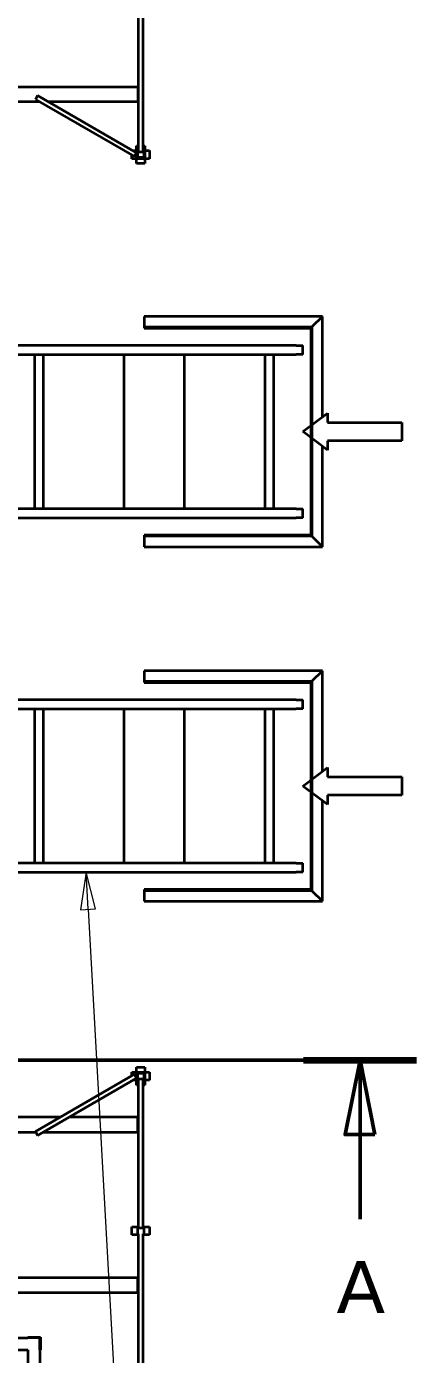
# Model space of a CAD drawing. Header units: millimetres. Extents: x 0 to 67800, y 0 to 42000.
# Drawn here: x 33888 to 36514, y 17291 to 26225 of the extents above; entities that cross this region are included whole.
import ezdxf

# ---------------------------------------------------------------- set-up
doc = ezdxf.new("R2010")
doc.units = ezdxf.units.MM
doc.header["$LTSCALE"] = 100
doc.linetypes.add('CHAIN', pattern=[0.3543, 0.2362, -0.0295, 0.0591, -0.0295])
for name, color, linetype, lineweight in [('Section Line (ISO)', 7, 'CHAIN', 50), ('Symbol (ISO)', 7, 'Continuous', 18), ('Visible (ISO)', 7, 'Continuous', 35)]:
    doc.layers.add(name, color=color, linetype=linetype, lineweight=lineweight)
doc.styles.add('Label Text (ISO)', font='verdana.ttf')

# ---------------------------------------------------------------- blocks, each defined once
blk = doc.blocks.new('2dTransSection0')
at = {"layer": 'Section Line (ISO)', "linetype": 'CHAIN', "ltscale": 32.754803}
blk.add_line((276.299, 192.706), (365.14, 192.706), dxfattribs=at)
at = {"layer": 'Section Line (ISO)', "linetype": 'Continuous', "lineweight": 100}
blk.add_line((357.535, 192.706), (365.14, 192.706), dxfattribs=at)
at = {"layer": 'Section Line (ISO)', "linetype": 'Continuous'}
for p, q in [((361.337, 192.706), (360.337, 187.706)), ((361.337, 187.706), (361.337, 192.706)), ((362.337, 187.706), (361.337, 192.706)), ((360.337, 187.706), (362.337, 187.706)), ((361.337, 182.008), (361.337, 187.706))]:
    blk.add_line(p, q, dxfattribs=at)
at = {"layer": 'Section Line (ISO)', "linetype": 'Continuous', "flags": 128}
blk.add_lwpolyline([(362.337, 187.706), (361.337, 192.706), (360.337, 187.706), (362.337, 187.706)], dxfattribs=at)
at = {"layer": 'Section Line (ISO)'}
blk.add_solid([(362.337, 187.706), (361.337, 192.706), (360.337, 187.706), (362.337, 187.706)], dxfattribs=at)
at = {"layer": 'Section Line (ISO)', "insert": (359.75, 175.706), "char_height": 3.5, "attachment_point": 7, "style": 'Label Text (ISO)'}
blk.add_mtext('A', dxfattribs=at)
blk = doc.blocks.new('Balloon1')
at = {"layer": 'Symbol (ISO)'}
for p, q in [((342.886, 205.354), (342.526, 202.83)), ((343.025, 202.858), (342.886, 205.354)), ((343.524, 202.885), (342.886, 205.354)), ((342.526, 202.83), (343.524, 202.885)), ((343.025, 202.858), (345.864, 151.856))]:
    blk.add_line(p, q, dxfattribs=at)
at = {"layer": 'Symbol (ISO)', "flags": 128}
blk.add_lwpolyline([(343.524, 202.885), (342.886, 205.354), (342.526, 202.83), (343.524, 202.885)], dxfattribs=at)
at = {"layer": 'Symbol (ISO)'}
blk.add_circle((346.155, 146.631), 5.25, dxfattribs=at)
blk.add_solid([(343.524, 202.885), (342.886, 205.354), (342.526, 202.83), (343.524, 202.885)], dxfattribs=at)
at = {"layer": 'Symbol (ISO)', "insert": (346.155, 146.631), "char_height": 3.5, "attachment_point": 5, "style": 'Label Text (ISO)'}
blk.add_mtext('1', dxfattribs=at)

msp = doc.modelspace()

# ---------------------------------------------------------------- linework, layer by layer
at = {"layer": 'Visible (ISO)'}
for p, q in [((34641.99, 25382.87), (34641.99, 26382.87)), ((34671.99, 26382.87), (34671.99, 25382.87)), ((25748.29, 25818.27), (34636.99, 25818.27)), ((34636.99, 25818.27), (34636.99, 25718.27)), ((33962.65, 25760.86), (33947.65, 25734.88)), ((33947.65, 25734.88), (34614.49, 25349.88)), ((34629.49, 25375.86), (33962.65, 25760.86)), ((33976.42, 25718.27), (25748.29, 25718.27)), ((34636.99, 25718.27), (34036.42, 25718.27)), ((34604.35, 25390.37), (34641.99, 25390.37)), ((34614.49, 25349.88), (34629.49, 25375.86)), ((34629.49, 25302.87), (34629.49, 25422.87)), ((34629.49, 25422.87), (34641.99, 25422.87)), ((34636.99, 25342.87), (34636.99, 25382.87)), ((34636.99, 25382.87), (34676.99, 25382.87)), ((34636.99, 25382.87), (34641.99, 25382.87)), ((34636.99, 25342.87), (34636.99, 25382.87)), ((34671.99, 25422.87), (34684.49, 25422.87)), ((34671.99, 25390.37), (34716.99, 25390.37)), ((34671.99, 25382.87), (34676.99, 25382.87)), ((34676.99, 25382.87), (34676.99, 25342.87)), ((34676.99, 25382.87), (34676.99, 25342.87)), ((34684.49, 25422.87), (34684.49, 25302.87)), ((34716.99, 25390.37), (34716.99, 25335.37)), ((34596.99, 25335.37), (34596.99, 25359.99)), ((34716.99, 25335.37), (34596.99, 25335.37)), ((34684.49, 25302.87), (34629.49, 25302.87)), ((34676.99, 25342.87), (34636.99, 25342.87)), ((34676.99, 25342.87), (34636.99, 25342.87)), ((34780.97, 24274.37), (34680.97, 24274.37)), ((34680.97, 24274.37), (34680.97, 24203.66)), ((35880.97, 24274.37), (34780.97, 24274.37)), ((35880.97, 24274.37), (35810.26, 24203.66)), ((35880.97, 24096.59), (35880.97, 24274.37)), ((34680.97, 24203.66), (35810.26, 24203.66)), ((34680.97, 24203.66), (34680.97, 24196.59)), ((34680.97, 24196.59), (35803.19, 24196.59)), ((35803.19, 24196.59), (35803.19, 22802.16)), ((35810.26, 24203.66), (35810.26, 22795.09)), ((35703.19, 24079.37), (33792.19, 24079.37)), ((35703.19, 24079.37), (35747.69, 24079.37)), ((35747.69, 24019.37), (35747.69, 24079.37)), ((35880.97, 23599.34), (35880.97, 24096.59)), ((33792.19, 24019.37), (35703.19, 24019.37)), ((33942.69, 24019.37), (33942.69, 22979.37)), ((34002.69, 22979.37), (34002.69, 24019.37)), ((34542.69, 24019.37), (34542.69, 22979.37)), ((34952.69, 22979.37), (34952.69, 24019.37)), ((35492.69, 24019.37), (35492.69, 22979.37)), ((35552.69, 22979.37), (35552.69, 24019.37)), ((35747.69, 24019.37), (35703.19, 24019.37)), ((35747.69, 23499.37), (35914.35, 23624.37)), ((35914.35, 23624.37), (35914.35, 23561.87)), ((35914.35, 23374.37), (35747.69, 23499.37)), ((35914.35, 23561.87), (36414.35, 23561.87)), ((36414.35, 23561.87), (36414.35, 23436.87)), ((36414.35, 23436.87), (35914.35, 23436.87)), ((35914.35, 23436.87), (35914.35, 23374.37)), ((35880.97, 22902.16), (35880.97, 23399.41)), ((35703.19, 22979.37), (33792.19, 22979.37)), ((35703.19, 22979.37), (35747.69, 22979.37)), ((35747.69, 22919.37), (35747.69, 22979.37)), ((33792.19, 22919.37), (35703.19, 22919.37)), ((35747.69, 22919.37), (35703.19, 22919.37)), ((35880.97, 22724.37), (35880.97, 22902.16)), ((34680.97, 22802.16), (34680.97, 22795.09)), ((35803.19, 22802.16), (34680.97, 22802.16)), ((34680.97, 22795.09), (34680.97, 22724.37)), ((35810.26, 22795.09), (34680.97, 22795.09)), ((35810.26, 22795.09), (35880.97, 22724.37)), ((34680.97, 22724.37), (34780.97, 22724.37)), ((34780.97, 22724.37), (35880.97, 22724.37)), ((34780.97, 21890.37), (34680.97, 21890.37)), ((34680.97, 21890.37), (34680.97, 21819.66)), ((35880.97, 21890.37), (34780.97, 21890.37)), ((35880.97, 21890.37), (35810.26, 21819.66)), ((35880.97, 21712.59), (35880.97, 21890.37)), ((34680.97, 21819.66), (35810.26, 21819.66)), ((34680.97, 21819.66), (34680.97, 21812.59)), ((34680.97, 21812.59), (35803.19, 21812.59)), ((35803.19, 21812.59), (35803.19, 20418.16)), ((35810.26, 21819.66), (35810.26, 20411.09)), ((35880.97, 21215.34), (35880.97, 21712.59)), ((35703.19, 21695.37), (33792.19, 21695.37)), ((33792.19, 21635.37), (35703.19, 21635.37)), ((33942.69, 21635.37), (33942.69, 20595.37)), ((34002.69, 20595.37), (34002.69, 21635.37)), ((34542.69, 21635.37), (34542.69, 20595.37)), ((34952.69, 20595.37), (34952.69, 21635.37)), ((35492.69, 21635.37), (35492.69, 20595.37)), ((35552.69, 20595.37), (35552.69, 21635.37)), ((35703.19, 21695.37), (35747.69, 21695.37)), ((35747.69, 21635.37), (35703.19, 21635.37)), ((35747.69, 21635.37), (35747.69, 21695.37)), ((35747.69, 21115.37), (35914.35, 21240.37)), ((35914.35, 21240.37), (35914.35, 21177.87)), ((35914.35, 21177.87), (36414.35, 21177.87)), ((36414.35, 21177.87), (36414.35, 21052.87)), ((35914.35, 20990.37), (35747.69, 21115.37)), ((35880.97, 20518.16), (35880.97, 21015.41)), ((36414.35, 21052.87), (35914.35, 21052.87)), ((35914.35, 21052.87), (35914.35, 20990.37)), ((35703.19, 20595.37), (33792.19, 20595.37)), ((35703.19, 20595.37), (35747.69, 20595.37)), ((35747.69, 20535.37), (35747.69, 20595.37)), ((33792.19, 20535.37), (35703.19, 20535.37)), ((35747.69, 20535.37), (35703.19, 20535.37)), ((35880.97, 20340.37), (35880.97, 20518.16)), ((34680.97, 20418.16), (34680.97, 20411.09)), ((35803.19, 20418.16), (34680.97, 20418.16)), ((34680.97, 20411.09), (34680.97, 20340.37)), ((35810.26, 20411.09), (34680.97, 20411.09)), ((35810.26, 20411.09), (35880.97, 20340.37)), ((34680.97, 20340.37), (34780.97, 20340.37)), ((34780.97, 20340.37), (35880.97, 20340.37)), ((34629.49, 19102.87), (34629.49, 19222.87)), ((34629.49, 19222.87), (34684.49, 19222.87)), ((34684.49, 19222.87), (34684.49, 19102.87)), ((34614.49, 19175.86), (33947.65, 18790.86)), ((33962.65, 18764.88), (34629.49, 19149.88)), ((34596.99, 19165.76), (34596.99, 19190.37)), ((34596.99, 19190.37), (34716.99, 19190.37)), ((34641.99, 19135.37), (34604.35, 19135.37)), ((34629.49, 19149.88), (34614.49, 19175.86)), ((34636.99, 19182.87), (34676.99, 19182.87)), ((34636.99, 19142.87), (34636.99, 19182.87)), ((34636.99, 19142.87), (34636.99, 19182.87)), ((34636.99, 19182.87), (34676.99, 19182.87)), ((34641.99, 19142.87), (34636.99, 19142.87)), ((34676.99, 19142.87), (34636.99, 19142.87)), ((34641.99, 18142.87), (34641.99, 19142.87)), ((34671.99, 19142.87), (34671.99, 18142.87)), ((34676.99, 19142.87), (34671.99, 19142.87)), ((34716.99, 19135.37), (34671.99, 19135.37)), ((34676.99, 19182.87), (34676.99, 19142.87)), ((34676.99, 19182.87), (34676.99, 19142.87)), ((34716.99, 19190.37), (34716.99, 19135.37)), ((34641.99, 19102.87), (34629.49, 19102.87)), ((34684.49, 19102.87), (34671.99, 19102.87)), ((34114.63, 18887.27), (25748.29, 18887.27)), ((34636.99, 18887.27), (34174.63, 18887.27)), ((34636.99, 18787.27), (34636.99, 18887.27)), ((25748.29, 18787.27), (33949.72, 18787.27)), ((33947.65, 18790.86), (33962.65, 18764.88)), ((34001.43, 18787.27), (34636.99, 18787.27)), ((34596.99, 18095.37), (34596.99, 18150.37)), ((34596.99, 18150.37), (34641.99, 18150.37)), ((34636.99, 18142.87), (34676.99, 18142.87)), ((34636.99, 18102.87), (34636.99, 18142.87)), ((34641.99, 18142.87), (34671.99, 18142.87)), ((34671.99, 18150.37), (34716.99, 18150.37)), ((34676.99, 18142.87), (34676.99, 18102.87)), ((34716.99, 18150.37), (34716.99, 18095.37)), ((34641.99, 18095.37), (34596.99, 18095.37)), ((34641.99, 18102.87), (34636.99, 18102.87)), ((34641.99, 17202.87), (34641.99, 18102.87)), ((34671.99, 18102.87), (34671.99, 17202.87)), ((34676.99, 18102.87), (34671.99, 18102.87)), ((34716.99, 18095.37), (34671.99, 18095.37)), ((34636.99, 17807.27), (22100.89, 17807.27)), ((34636.99, 17707.27), (34636.99, 17807.27)), ((22100.89, 17707.27), (34636.99, 17707.27)), ((33056.78, 17401.87), (33896.78, 17401.87)), ((33896.78, 17401.87), (33896.78, 17407.87)), ((33896.78, 17407.87), (33982.78, 17407.87)), ((33976.78, 17401.87), (33896.78, 17401.87)), ((33976.78, 17321.87), (33976.78, 17401.87)), ((33982.78, 17407.87), (33982.78, 17321.87)), ((33056.78, 17321.87), (33896.78, 17321.87)), ((33896.78, 17321.87), (33896.78, 16281.87)), ((33982.78, 17321.87), (33976.78, 17321.87)), ((33976.78, 17321.87), (33976.78, 16281.87))]:
    msp.add_line(p, q, dxfattribs=at)

# ---------------------------------------------------------------- block references
at = {"layer": 'Section Line (ISO)', "xscale": 100, "yscale": 100, "zscale": 100}
msp.add_blockref('2dTransSection0', (0, 0), dxfattribs=at)
at = {"layer": 'Symbol (ISO)', "xscale": 100, "yscale": 100, "zscale": 100}
msp.add_blockref('Balloon1', (0, 0), dxfattribs=at)

doc.saveas('drawing.dxf')
